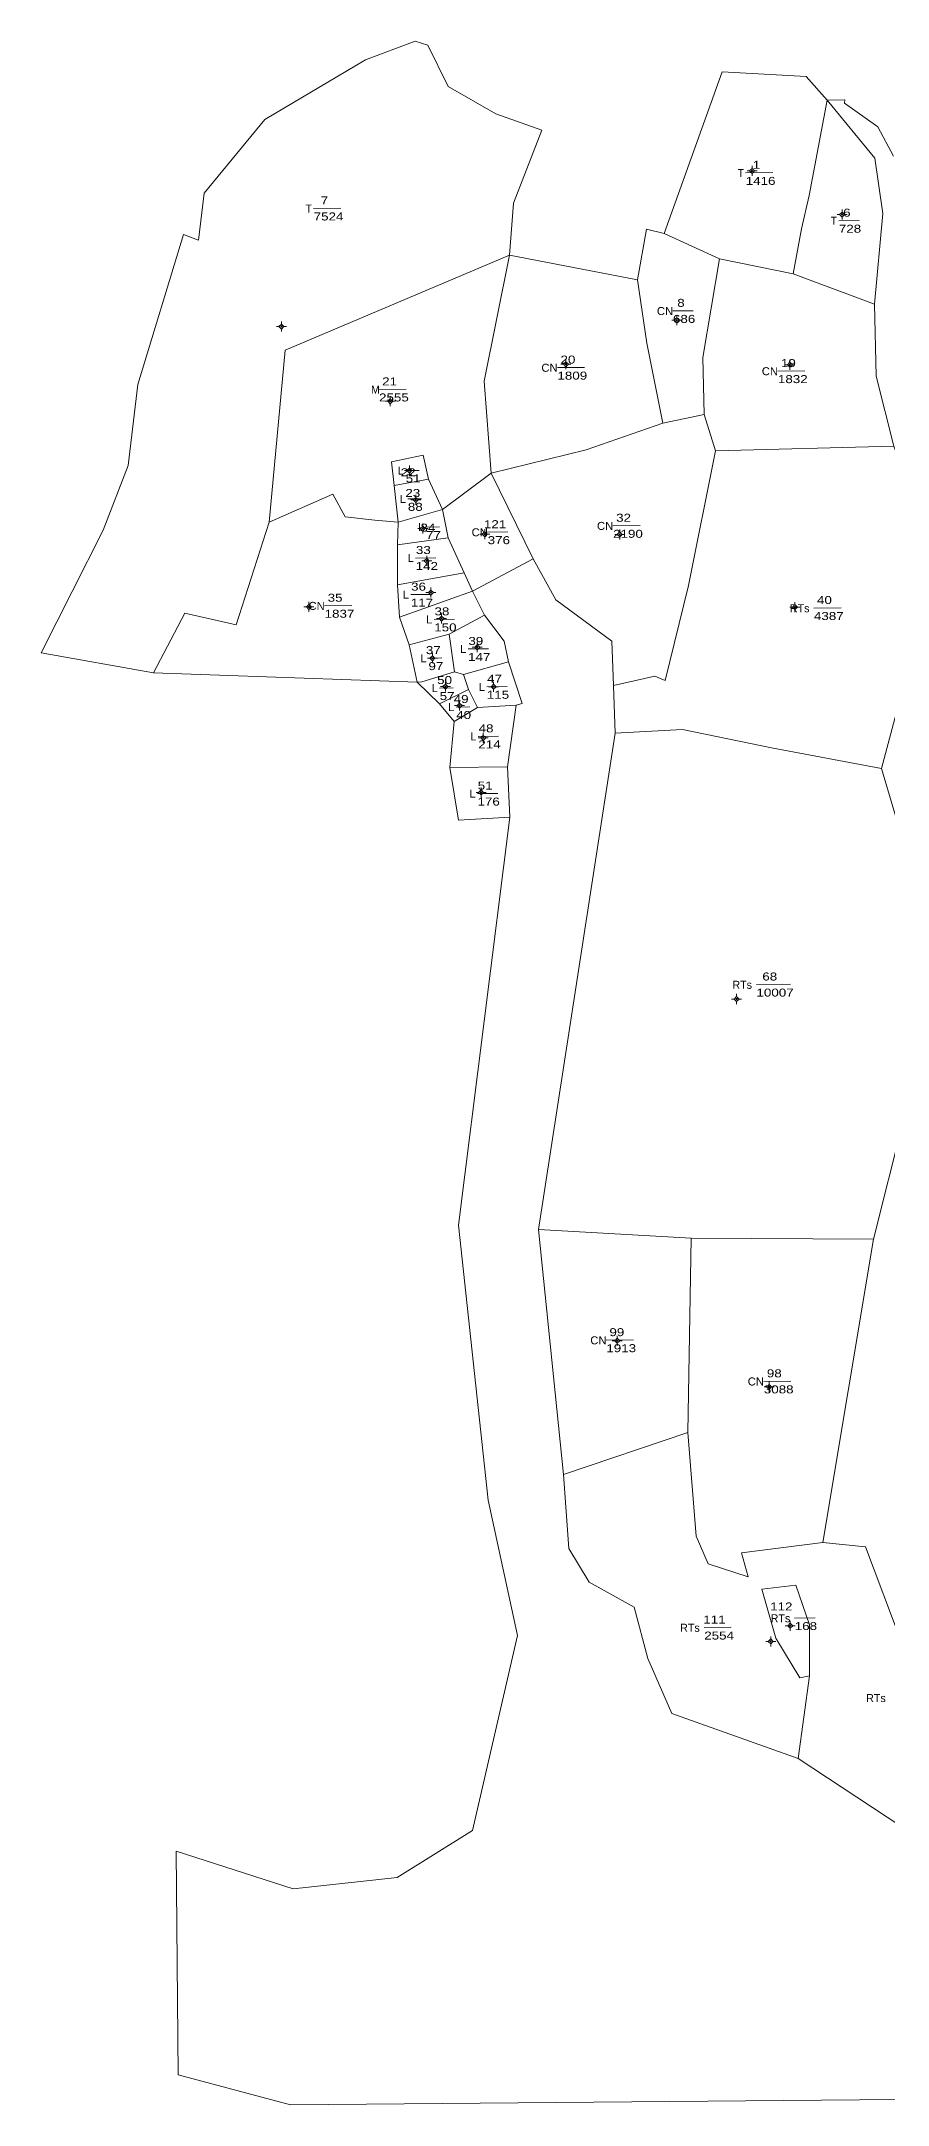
# Model space of a CAD drawing. Header units: metres. Extents: x 550534 to 551092, y 1838491 to 1839010.
# Drawn here: x 550534 to 550746, y 1838491 to 1839007 of the extents above; entities that cross this region are included whole.
import ezdxf

# ---------------------------------------------------------------- set-up
doc = ezdxf.new("R2010")
doc.units = ezdxf.units.M
doc.header["$LTSCALE"] = 0.8
for name, color, linetype, lineweight in [('10', 7, 'Continuous', 13), ('11', 7, 'Continuous', 13), ('13', 7, 'Continuous', 13)]:
    doc.layers.add(name, color=color, linetype=linetype, lineweight=lineweight)
doc.layers.add('15', color=7, linetype='Continuous')

msp = doc.modelspace()

# ---------------------------------------------------------------- hatches: boundary and pattern name
at = {"layer": '11'}
for points in [[(550711.9699, 1838974.4133, 1), (550711.6699, 1838974.4133, 1)], [(550734.4911, 1838963.5197, 1), (550734.1911, 1838963.5197, 1)], [(550594.3725, 1838935.5368, 1), (550594.0725, 1838935.5368, 1)], [(550693.1427, 1838937.0899, 1), (550692.8427, 1838937.0899, 1)], [(550665.4686, 1838926.0888, 1), (550665.1686, 1838926.0888, 1)], [(550721.4367, 1838925.9691, 1), (550721.1367, 1838925.9691, 1)], [(550621.5504, 1838916.8703, 1), (550621.2504, 1838916.8703, 1)], [(550626.3645, 1838899.5318, 1), (550626.0645, 1838899.5318, 1)], [(550627.9059, 1838892.1921, 1), (550627.6059, 1838892.1921, 1)], [(550629.6768, 1838885.043, 1), (550629.3768, 1838885.043, 1)], [(550645.176, 1838883.6068, 1), (550644.876, 1838883.6068, 1)], [(550678.9058, 1838883.5554, 1), (550678.6058, 1838883.5554, 1)], [(550630.6893, 1838876.9511, 1), (550630.3893, 1838876.9511, 1)], [(550631.7052, 1838869.0419, 1), (550631.4052, 1838869.0419, 1)], [(550601.2103, 1838865.4388, 1), (550600.9103, 1838865.4388, 1)], [(550634.3763, 1838862.5505, 1), (550634.0763, 1838862.5505, 1)], [(550722.6703, 1838865.4161, 1), (550722.3703, 1838865.4161, 1)], [(550632.1085, 1838852.6193, 1), (550631.8085, 1838852.6193, 1)], [(550643.2899, 1838855.3888, 1), (550642.9899, 1838855.3888, 1)], [(550635.3419, 1838845.5252, 1), (550635.0419, 1838845.5252, 1)], [(550647.3676, 1838845.51, 1), (550647.0676, 1838845.51, 1)], [(550638.8673, 1838840.7995, 1), (550638.5673, 1838840.7995, 1)], [(550644.8113, 1838832.716, 1), (550644.5113, 1838832.716, 1)], [(550644.2587, 1838819.0924, 1), (550643.9587, 1838819.0924, 1)], [(550708.1268, 1838767.4645, 1), (550707.8268, 1838767.4645, 1)], [(550678.2876, 1838682.0616, 1), (550677.9876, 1838682.0616, 1)], [(550716.2266, 1838670.4932, 1), (550715.9266, 1838670.4932, 1)], [(550721.5292, 1838610.8311, 1), (550721.2292, 1838610.8311, 1)], [(550716.6406, 1838606.9032, 1), (550716.3406, 1838606.9032, 1)]]:
    msp.add_hatch(color=256, dxfattribs=at).paths.add_polyline_path(points)

# ---------------------------------------------------------------- linework, layer by layer
at = {"layer": '10'}
for p, q in [((550689.87, 1838958.75), (550703.71, 1838952.49)), ((550651.24, 1838953.35), (550683.22, 1838947.2)), ((550703.71, 1838952.49), (550722.08, 1838948.73)), ((550722.08, 1838948.73), (550742.46, 1838941.15)), ((550689.52, 1838911.41), (550699.87, 1838913.54)), ((550699.87, 1838913.54), (550702.7, 1838904.43)), ((550702.7, 1838904.43), (550747.25, 1838905.63)), ((550622.38, 1838895.78), (550630.99, 1838897.4)), ((550630.99, 1838897.4), (550634.43, 1838889.83)), ((550634.43, 1838889.83), (550646.62, 1838898.9)), ((550646.62, 1838898.9), (550657.13, 1838877.47)), ((550622.38, 1838895.78), (550623.39, 1838886.61)), ((550623.39, 1838886.61), (550634.43, 1838889.83)), ((550634.43, 1838889.83), (550635.92, 1838882.76)), ((550623.24, 1838881), (550623.39, 1838886.61)), ((550623.24, 1838881), (550635.92, 1838882.76)), ((550635.92, 1838882.76), (550639.84, 1838873.95)), ((550623.24, 1838881), (550623.26, 1838871)), ((550641.99, 1838869.36), (550657.13, 1838877.47)), ((550623.26, 1838871), (550639.84, 1838873.95)), ((550639.84, 1838873.95), (550641.99, 1838869.36)), ((550623.26, 1838871), (550623.75, 1838862.86)), ((550623.75, 1838862.86), (550641.99, 1838869.36)), ((550641.99, 1838869.36), (550644.98, 1838863.36)), ((550623.75, 1838862.86), (550626.14, 1838856.01)), ((550636.17, 1838858.67), (550644.98, 1838863.36)), ((550626.14, 1838856.01), (550636.17, 1838858.67)), ((550626.14, 1838856.01), (550628.1, 1838846.66)), ((550636.17, 1838858.67), (550637.49, 1838849.19)), ((550639.73, 1838848.53), (550650.93, 1838851.76)), ((550562.22, 1838848.99), (550628.1, 1838846.66)), ((550628.1, 1838846.66), (550633.71, 1838841.2)), ((550637.49, 1838849.19), (550639.73, 1838848.53)), ((550639.73, 1838848.53), (550640.94, 1838844.79)), ((550677.19, 1838845.85), (550677.58, 1838833.89)), ((550633.71, 1838841.2), (550640.94, 1838844.79)), ((550633.71, 1838841.2), (550637.38, 1838836.78)), ((550640.94, 1838844.79), (550643.25, 1838840.34)), ((550643.25, 1838840.34), (550652.84, 1838840.92)), ((550650.75, 1838825.45), (550652.84, 1838840.92)), ((550636.26, 1838825.3), (550637.38, 1838836.78)), ((550637.38, 1838836.78), (550643.25, 1838840.34)), ((550658.45, 1838709.84), (550677.58, 1838833.89)), ((550636.26, 1838825.3), (550650.75, 1838825.45)), ((550650.75, 1838825.45), (550651.27, 1838812.94)), ((550742.2, 1838707.42), (550749.6, 1838736.92)), ((550658.45, 1838709.84), (550696.58, 1838707.68)), ((550658.45, 1838709.84), (550664.7, 1838648.59)), ((550695.82, 1838659.13), (550696.58, 1838707.68)), ((550696.58, 1838707.68), (550742.2, 1838707.42)), ((550729.55, 1838631.65), (550742.2, 1838707.42)), ((550664.7, 1838648.59), (550695.82, 1838659.13)), ((550723.33, 1838577.62), (550726.18, 1838598.26)), ((550723.33, 1838577.62), (550759.32, 1838553.9))]:
    msp.add_line(p, q, dxfattribs=at)
for points in [[(550562.22, 1838848.99), (550534.19, 1838854), (550549.64, 1838884.65), (550555.93, 1838900.79), (550558.33, 1838921.04), (550569.73, 1838958.57), (550573.45, 1838957.14), (550574.94, 1838968.85), (550590.08, 1838987.29), (550615.21, 1839002.22), (550627.64, 1839006.83), (550630.81, 1839005.84), (550635.9, 1838995.54), (550647.81, 1838988.71), (550659.31, 1838984.58), (550652.21, 1838966.33), (550651.24, 1838953.35)], [(550689.87, 1838958.75), (550704.37, 1838999.19), (550725.38, 1838998.03), (550730.57, 1838992.15)], [(550722.08, 1838948.73), (550724.19, 1838959.91), (550726.09, 1838968.27), (550730.57, 1838992.15)], [(550730.57, 1838992.15), (550735.03, 1838992.19), (550734.95, 1838991.4), (550743.28, 1838985.45), (550747.22, 1838978.11)], [(550730.57, 1838992.15), (550742.52, 1838977.62), (550744.52, 1838963.75), (550742.46, 1838941.15)], [(550683.22, 1838947.2), (550685.43, 1838959.86), (550689.87, 1838958.75)], [(550591.11, 1838886.65), (550595.14, 1838929.64), (550651.24, 1838953.35)], [(550646.62, 1838898.9), (550644.84, 1838921.88), (550651.24, 1838953.35)], [(550699.87, 1838913.54), (550699.55, 1838927.81), (550703.71, 1838952.49)], [(550683.22, 1838947.2), (550685.5, 1838931.38), (550689.52, 1838911.41)], [(550742.46, 1838941.15), (550742.81, 1838923.11), (550747.25, 1838905.63)], [(550646.62, 1838898.9), (550670.39, 1838904.75), (550689.52, 1838911.41)], [(550622.38, 1838895.78), (550621.73, 1838901.73), (550629.67, 1838903.36), (550630.99, 1838897.4)], [(550677.19, 1838845.85), (550687.52, 1838848.12), (550690.09, 1838847.04), (550695.92, 1838870.78), (550702.7, 1838904.43)], [(550747.25, 1838905.63), (550753.13, 1838890.06), (550755.18, 1838881.11), (550753.77, 1838860.98), (550744.22, 1838825.05)], [(550591.11, 1838886.65), (550607.07, 1838893.63), (550610.12, 1838887.97), (550617.59, 1838887.1), (550623.39, 1838886.61)], [(550562.22, 1838848.99), (550570.09, 1838863.88), (550582.92, 1838860.95), (550591.11, 1838886.65)], [(550657.13, 1838877.47), (550662.82, 1838867.21), (550676.82, 1838856.9), (550677.19, 1838845.85)], [(550644.98, 1838863.36), (550649.9, 1838856.89), (550650.93, 1838851.76)], [(550650.93, 1838851.76), (550654.4, 1838841.33), (550652.84, 1838840.92)], [(550628.1, 1838846.66), (550629.34, 1838846.74), (550637.49, 1838849.19)], [(550677.58, 1838833.89), (550694.43, 1838834.81), (550717.14, 1838830.15), (550744.22, 1838825.05)], [(550636.26, 1838825.3), (550638.44, 1838812.19), (550651.27, 1838812.94)], [(550744.22, 1838825.05), (550751.75, 1838799.52), (550754.67, 1838785.89), (550750.88, 1838779.05)], [(550651.27, 1838812.94), (550638.5, 1838710.97), (550645.89, 1838642.16), (550653.23, 1838608.34), (550641.93, 1838559.65), (550623.17, 1838547.88), (550597.14, 1838545.06), (550567.91, 1838554.5), (550568.4, 1838498.59), (550596.49, 1838491.1), (550937.72, 1838494.09)], [(550695.82, 1838659.13), (550697.86, 1838633.22), (550700.83, 1838626.26), (550710.89, 1838623.05), (550709.16, 1838629.05), (550729.55, 1838631.65)], [(550664.7, 1838648.59), (550666.06, 1838630.11), (550671.1, 1838621.7), (550682.37, 1838615.43), (550685.82, 1838602.63), (550691.82, 1838588.9), (550723.33, 1838577.62)], [(550729.55, 1838631.65), (550740.18, 1838630.53), (550749.08, 1838606.87)]]:
    msp.add_lwpolyline(points, dxfattribs=at)
msp.add_lwpolyline([(550726.18, 1838598.26), (550723.79, 1838597.83), (550717.8, 1838607.75), (550714.28, 1838619.96), (550722.77, 1838620.93), (550726.21, 1838611.03)], close=True, dxfattribs=at)
at = {"layer": '11'}
for p, q in [((550711.82, 1838975.66), (550711.82, 1838975.04)), ((550711.2, 1838974.41), (550710.57, 1838974.41)), ((550711.82, 1838973.79), (550711.82, 1838973.16)), ((550713.07, 1838974.41), (550712.45, 1838974.41)), ((550734.34, 1838964.77), (550734.34, 1838964.14)), ((550733.72, 1838963.52), (550733.09, 1838963.52)), ((550734.34, 1838962.89), (550734.34, 1838962.27)), ((550735.59, 1838963.52), (550734.97, 1838963.52)), ((550593.6, 1838935.54), (550592.97, 1838935.54)), ((550594.22, 1838936.79), (550594.22, 1838936.16)), ((550594.22, 1838934.91), (550594.22, 1838934.29)), ((550595.47, 1838935.54), (550594.85, 1838935.54)), ((550692.37, 1838937.09), (550691.74, 1838937.09)), ((550692.99, 1838938.34), (550692.99, 1838937.71)), ((550692.99, 1838936.46), (550692.99, 1838935.84)), ((550694.24, 1838937.09), (550693.62, 1838937.09)), ((550664.69, 1838926.09), (550664.07, 1838926.09)), ((550665.32, 1838927.34), (550665.32, 1838926.71)), ((550665.32, 1838925.46), (550665.32, 1838924.84)), ((550666.57, 1838926.09), (550665.94, 1838926.09)), ((550720.66, 1838925.97), (550720.04, 1838925.97)), ((550721.29, 1838927.22), (550721.29, 1838926.59)), ((550721.29, 1838925.34), (550721.29, 1838924.72)), ((550722.54, 1838925.97), (550721.91, 1838925.97)), ((550621.4, 1838918.12), (550621.4, 1838917.5)), ((550620.78, 1838916.87), (550620.15, 1838916.87)), ((550621.4, 1838916.25), (550621.4, 1838915.62)), ((550622.65, 1838916.87), (550622.03, 1838916.87)), ((550625.59, 1838899.53), (550624.96, 1838899.53)), ((550626.21, 1838900.78), (550626.21, 1838900.16)), ((550626.21, 1838898.91), (550626.21, 1838898.28)), ((550627.46, 1838899.53), (550626.84, 1838899.53)), ((550627.13, 1838892.19), (550626.51, 1838892.19)), ((550627.76, 1838893.44), (550627.76, 1838892.82)), ((550629.01, 1838892.19), (550628.38, 1838892.19)), ((550627.76, 1838891.57), (550627.76, 1838890.94)), ((550628.9, 1838885.04), (550628.28, 1838885.04)), ((550629.53, 1838886.29), (550629.53, 1838885.67)), ((550629.53, 1838884.42), (550629.53, 1838883.79)), ((550630.78, 1838885.04), (550630.15, 1838885.04)), ((550644.4, 1838883.61), (550643.78, 1838883.61)), ((550645.03, 1838884.86), (550645.03, 1838884.23)), ((550645.03, 1838882.98), (550645.03, 1838882.36)), ((550646.28, 1838883.61), (550645.65, 1838883.61)), ((550678.13, 1838883.56), (550677.51, 1838883.56)), ((550678.76, 1838884.81), (550678.76, 1838884.18)), ((550678.76, 1838882.93), (550678.76, 1838882.31)), ((550680.01, 1838883.56), (550679.38, 1838883.56)), ((550629.91, 1838876.95), (550629.29, 1838876.95)), ((550630.54, 1838878.2), (550630.54, 1838877.58)), ((550631.79, 1838876.95), (550631.16, 1838876.95)), ((550630.54, 1838876.33), (550630.54, 1838875.7)), ((550601.06, 1838866.69), (550601.06, 1838866.06)), ((550630.93, 1838869.04), (550630.31, 1838869.04)), ((550631.56, 1838870.29), (550631.56, 1838869.67)), ((550631.56, 1838868.42), (550631.56, 1838867.79)), ((550632.81, 1838869.04), (550632.18, 1838869.04)), ((550722.52, 1838866.67), (550722.52, 1838866.04)), ((550600.44, 1838865.44), (550599.81, 1838865.44)), ((550601.06, 1838864.81), (550601.06, 1838864.19)), ((550602.31, 1838865.44), (550601.69, 1838865.44)), ((550633.6, 1838862.55), (550632.98, 1838862.55)), ((550634.23, 1838863.8), (550634.23, 1838863.18)), ((550634.23, 1838861.93), (550634.23, 1838861.3)), ((550635.48, 1838862.55), (550634.85, 1838862.55)), ((550721.9, 1838865.42), (550721.27, 1838865.42)), ((550722.52, 1838864.79), (550722.52, 1838864.17)), ((550723.77, 1838865.42), (550723.15, 1838865.42)), ((550643.14, 1838856.64), (550643.14, 1838856.01)), ((550631.33, 1838852.62), (550630.71, 1838852.62)), ((550631.96, 1838853.87), (550631.96, 1838853.24)), ((550631.96, 1838851.99), (550631.96, 1838851.37)), ((550633.21, 1838852.62), (550632.58, 1838852.62)), ((550642.52, 1838855.39), (550641.89, 1838855.39)), ((550643.14, 1838854.76), (550643.14, 1838854.14)), ((550644.39, 1838855.39), (550643.77, 1838855.39)), ((550635.19, 1838846.78), (550635.19, 1838846.15)), ((550647.22, 1838846.76), (550647.22, 1838846.13)), ((550634.57, 1838845.53), (550633.94, 1838845.53)), ((550635.19, 1838844.9), (550635.19, 1838844.28)), ((550636.44, 1838845.53), (550635.82, 1838845.53)), ((550638.09, 1838840.8), (550637.47, 1838840.8)), ((550638.72, 1838842.05), (550638.72, 1838841.42)), ((550639.97, 1838840.8), (550639.34, 1838840.8)), ((550646.59, 1838845.51), (550645.97, 1838845.51)), ((550647.22, 1838844.88), (550647.22, 1838844.26)), ((550648.47, 1838845.51), (550647.84, 1838845.51)), ((550638.72, 1838840.17), (550638.72, 1838839.55)), ((550644.04, 1838832.72), (550643.41, 1838832.72)), ((550644.66, 1838833.97), (550644.66, 1838833.34)), ((550644.66, 1838832.09), (550644.66, 1838831.47)), ((550645.91, 1838832.72), (550645.29, 1838832.72)), ((550644.11, 1838820.34), (550644.11, 1838819.72)), ((550643.48, 1838819.09), (550642.86, 1838819.09)), ((550644.11, 1838818.47), (550644.11, 1838817.84)), ((550645.36, 1838819.09), (550644.73, 1838819.09)), ((550707.98, 1838768.71), (550707.98, 1838768.09)), ((550707.35, 1838767.46), (550706.73, 1838767.46)), ((550707.98, 1838766.84), (550707.98, 1838766.21)), ((550709.23, 1838767.46), (550708.6, 1838767.46)), ((550677.51, 1838682.06), (550676.89, 1838682.06)), ((550678.14, 1838683.31), (550678.14, 1838682.69)), ((550678.14, 1838681.44), (550678.14, 1838680.81)), ((550679.39, 1838682.06), (550678.76, 1838682.06)), ((550715.45, 1838670.49), (550714.83, 1838670.49)), ((550716.08, 1838671.74), (550716.08, 1838671.12)), ((550717.33, 1838670.49), (550716.7, 1838670.49)), ((550716.08, 1838669.87), (550716.08, 1838669.24)), ((550720.75, 1838610.83), (550720.13, 1838610.83)), ((550721.38, 1838612.08), (550721.38, 1838611.46)), ((550721.38, 1838610.21), (550721.38, 1838609.58)), ((550722.63, 1838610.83), (550722, 1838610.83)), ((550715.87, 1838606.9), (550715.24, 1838606.9)), ((550716.49, 1838608.15), (550716.49, 1838607.53)), ((550716.49, 1838606.28), (550716.49, 1838605.65)), ((550717.74, 1838606.9), (550717.12, 1838606.9))]:
    msp.add_line(p, q, dxfattribs=at)
for points in [[(550711.82, 1838975.04), (550711.2, 1838974.41), (550711.82, 1838973.79), (550712.45, 1838974.41)], [(550734.34, 1838964.14), (550733.72, 1838963.52), (550734.34, 1838962.89), (550734.97, 1838963.52)], [(550594.22, 1838936.16), (550593.6, 1838935.54), (550594.22, 1838934.91), (550594.85, 1838935.54)], [(550692.99, 1838937.71), (550692.37, 1838937.09), (550692.99, 1838936.46), (550693.62, 1838937.09)], [(550665.32, 1838926.71), (550664.69, 1838926.09), (550665.32, 1838925.46), (550665.94, 1838926.09)], [(550721.29, 1838926.59), (550720.66, 1838925.97), (550721.29, 1838925.34), (550721.91, 1838925.97)], [(550621.4, 1838917.5), (550620.78, 1838916.87), (550621.4, 1838916.25), (550622.03, 1838916.87)], [(550626.21, 1838900.16), (550625.59, 1838899.53), (550626.21, 1838898.91), (550626.84, 1838899.53)], [(550627.76, 1838892.82), (550627.13, 1838892.19), (550627.76, 1838891.57), (550628.38, 1838892.19)], [(550629.53, 1838885.67), (550628.9, 1838885.04), (550629.53, 1838884.42), (550630.15, 1838885.04)], [(550645.03, 1838884.23), (550644.4, 1838883.61), (550645.03, 1838882.98), (550645.65, 1838883.61)], [(550678.76, 1838884.18), (550678.13, 1838883.56), (550678.76, 1838882.93), (550679.38, 1838883.56)], [(550630.54, 1838877.58), (550629.91, 1838876.95), (550630.54, 1838876.33), (550631.16, 1838876.95)], [(550631.56, 1838869.67), (550630.93, 1838869.04), (550631.56, 1838868.42), (550632.18, 1838869.04)], [(550601.06, 1838866.06), (550600.44, 1838865.44), (550601.06, 1838864.81), (550601.69, 1838865.44)], [(550634.23, 1838863.18), (550633.6, 1838862.55), (550634.23, 1838861.93), (550634.85, 1838862.55)], [(550722.52, 1838866.04), (550721.9, 1838865.42), (550722.52, 1838864.79), (550723.15, 1838865.42)], [(550643.14, 1838856.01), (550642.52, 1838855.39), (550643.14, 1838854.76), (550643.77, 1838855.39)], [(550631.96, 1838853.24), (550631.33, 1838852.62), (550631.96, 1838851.99), (550632.58, 1838852.62)], [(550635.19, 1838846.15), (550634.57, 1838845.53), (550635.19, 1838844.9), (550635.82, 1838845.53)], [(550647.22, 1838846.13), (550646.59, 1838845.51), (550647.22, 1838844.88), (550647.84, 1838845.51)], [(550638.72, 1838841.42), (550638.09, 1838840.8), (550638.72, 1838840.17), (550639.34, 1838840.8)], [(550644.66, 1838833.34), (550644.04, 1838832.72), (550644.66, 1838832.09), (550645.29, 1838832.72)], [(550644.11, 1838819.72), (550643.48, 1838819.09), (550644.11, 1838818.47), (550644.73, 1838819.09)], [(550707.98, 1838768.09), (550707.35, 1838767.46), (550707.98, 1838766.84), (550708.6, 1838767.46)], [(550678.14, 1838682.69), (550677.51, 1838682.06), (550678.14, 1838681.44), (550678.76, 1838682.06)], [(550716.08, 1838671.12), (550715.45, 1838670.49), (550716.08, 1838669.87), (550716.7, 1838670.49)], [(550721.38, 1838611.46), (550720.75, 1838610.83), (550721.38, 1838610.21), (550722, 1838610.83)], [(550716.49, 1838607.53), (550715.87, 1838606.9), (550716.49, 1838606.28), (550717.12, 1838606.9)]]:
    msp.add_lwpolyline(points, close=True, dxfattribs=at)
for centre in [(550711.8199, 1838974.4133), (550734.3411, 1838963.5197), (550594.2225, 1838935.5368), (550692.9927, 1838937.0899), (550665.3186, 1838926.0888), (550721.2867, 1838925.9691), (550621.4004, 1838916.8703), (550626.2145, 1838899.5318), (550627.7559, 1838892.1921), (550629.5268, 1838885.043), (550645.026, 1838883.6068), (550678.7558, 1838883.5554), (550630.5393, 1838876.9511), (550631.5552, 1838869.0419), (550601.0603, 1838865.4388), (550634.2263, 1838862.5505), (550722.5203, 1838865.4161), (550631.9585, 1838852.6193), (550643.1399, 1838855.3888), (550635.1919, 1838845.5252), (550647.2176, 1838845.51), (550638.7173, 1838840.7995), (550644.6613, 1838832.716), (550644.1087, 1838819.0924), (550707.9768, 1838767.4645), (550678.1376, 1838682.0616), (550716.0766, 1838670.4932), (550721.3792, 1838610.8311), (550716.4906, 1838606.9032)]:
    msp.add_circle(centre, 0.15, dxfattribs=at)
at = {"layer": '13'}
for p, q in [((550710.22, 1838973.93), (550717.02, 1838973.99)), ((550602.24, 1838965.04), (550609.04, 1838965.1)), ((550733.5, 1838961.98), (550738.6, 1838962.02)), ((550692.04, 1838939.44), (550697.13, 1838939.48)), ((550663.17, 1838925.26), (550669.96, 1838925.32)), ((550718.26, 1838924.39), (550725.06, 1838924.45)), ((550618.59, 1838919.81), (550625.38, 1838919.87)), ((550625.23, 1838899.56), (550628.63, 1838899.59)), ((550625.78, 1838892.47), (550629.18, 1838892.5)), ((550630.32, 1838885.42), (550633.72, 1838885.45)), ((550645.73, 1838884.14), (550650.83, 1838884.18)), ((550677.07, 1838885.73), (550683.87, 1838885.79)), ((550627.73, 1838877.68), (550632.83, 1838877.73)), ((550626.52, 1838868.52), (550631.62, 1838868.57)), ((550604.97, 1838865.75), (550611.77, 1838865.81)), ((550632.37, 1838862.34), (550637.47, 1838862.38)), ((550727.27, 1838865.18), (550734.06, 1838865.23)), ((550630.92, 1838852.66), (550634.32, 1838852.69)), ((550640.84, 1838854.94), (550645.94, 1838854.99)), ((550633.73, 1838845.18), (550637.13, 1838845.21)), ((550645.52, 1838845.5), (550650.62, 1838845.54)), ((550637.86, 1838840.44), (550641.26, 1838840.47)), ((550643.4, 1838833.1), (550648.5, 1838833.14)), ((550643.18, 1838818.8), (550648.28, 1838818.85)), ((550712.9, 1838771.06), (550721.4, 1838771.14)), ((550675.39, 1838682.19), (550682.19, 1838682.25)), ((550714.74, 1838671.89), (550721.54, 1838671.95)), ((550699.85, 1838610.36), (550706.65, 1838610.42)), ((550722.47, 1838612.74), (550727.57, 1838612.78))]:
    msp.add_line(p, q, dxfattribs=at)

# ---------------------------------------------------------------- texts
for s, width, p in [('T', 0.95, (550708.23, 1838972.91)), ('1416', 1.25, (550710.25, 1838970.93)), ('T', 0.95, (550600.25, 1838964.02)), ('7524', 1.25, (550602.27, 1838962.04)), ('T', 0.95, (550731.51, 1838960.96)), ('728', 1.25, (550733.52, 1838958.98)), ('CN', 1.05, (550688.05, 1838938.4)), ('686', 1.25, (550692.06, 1838936.44)), ('CN', 1.05, (550659.18, 1838924.23)), ('1809', 1.25, (550663.19, 1838922.26)), ('CN', 1.05, (550714.27, 1838923.36)), ('1832', 1.25, (550718.29, 1838921.39)), ('2555', 1.25, (550618.61, 1838916.81)), ('L', 1.05, (550623.24, 1838898.55)), ('51', 1.25, (550625.26, 1838896.57)), ('L', 1.05, (550623.79, 1838891.45)), ('88', 1.25, (550625.81, 1838889.47)), ('L', 1.05, (550628.33, 1838884.41)), ('77', 1.25, (550630.35, 1838882.42)), ('CN', 1.05, (550641.74, 1838883.1)), ('376', 1.25, (550645.76, 1838881.14)), ('CN', 1.05, (550673.08, 1838884.7)), ('2190', 1.25, (550677.1, 1838882.73)), ('L', 1.05, (550625.74, 1838876.67)), ('142', 1.25, (550627.76, 1838874.68)), ('CN', 1.05, (550600.98, 1838864.71)), ('L', 1.05, (550624.53, 1838867.51)), ('117', 1.25, (550626.55, 1838865.52)), ('1837', 1.25, (550605, 1838862.75)), ('L', 1.05, (550630.38, 1838861.32)), ('150', 1.25, (550632.4, 1838859.34)), ('4387', 1.25, (550727.29, 1838862.18)), ('L', 1.05, (550628.93, 1838851.64)), ('97', 1.25, (550630.95, 1838849.66)), ('L', 1.05, (550638.85, 1838853.93)), ('147', 1.25, (550640.86, 1838851.94)), ('L', 1.05, (550631.74, 1838844.17)), ('L', 1.05, (550643.53, 1838844.48)), ('57', 1.25, (550633.76, 1838842.18)), ('L', 1.05, (550635.87, 1838839.42)), ('115', 1.25, (550645.54, 1838842.5)), ('40', 1.25, (550637.89, 1838837.44)), ('L', 1.05, (550641.41, 1838832.08)), ('214', 1.25, (550643.42, 1838830.1)), ('L', 1.05, (550641.19, 1838817.78)), ('176', 1.25, (550643.21, 1838815.8)), ('10007', 1.25, (550712.93, 1838768.06)), ('CN', 1.05, (550671.4, 1838681.15)), ('1913', 1.25, (550675.41, 1838679.19)), ('CN', 1.05, (550710.75, 1838670.86)), ('3088', 1.25, (550714.77, 1838668.89)), ('2554', 1.25, (550699.88, 1838607.36)), ('168', 1.25, (550722.5, 1838609.74))]:
    msp.add_text(s, height=2, dxfattribs=dict(at, width=width)).set_placement(p)
for s, p in [('M', (550616.59, 1838918.79)), ('RTs', (550721.28, 1838864.12)), ('RTs', (550706.91, 1838770.01)), ('RTs', (550716.48, 1838611.68)), ('RTs', (550693.86, 1838609.31)), ('RTs', (550740.34, 1838591.74))]:
    msp.add_text(s, height=2, dxfattribs=at).set_placement(p)
at = {"layer": '15', "width": 1.25}
for s, p in [('1', (550712.01, 1838974.95)), ('7', (550604.03, 1838966.05)), ('6', (550734.59, 1838962.99)), ('8', (550693.13, 1838940.45)), ('20', (550663.96, 1838926.27)), ('19', (550719.05, 1838925.4)), ('21', (550619.38, 1838920.82)), ('22', (550624.03, 1838898.11)), ('23', (550625.18, 1838892.92)), ('121', (550644.82, 1838885.13)), ('32', (550677.86, 1838886.74)), ('34', (550628.96, 1838884.25)), ('33', (550627.82, 1838878.68)), ('36', (550626.61, 1838869.52)), ('35', (550605.76, 1838866.75)), ('40', (550728.06, 1838866.18)), ('38', (550632.47, 1838863.34)), ('39', (550640.93, 1838855.94)), ('37', (550630.31, 1838853.65)), ('50', (550633.13, 1838846.18)), ('47', (550645.61, 1838846.5)), ('49', (550637.26, 1838841.43)), ('48', (550643.49, 1838834.1)), ('51', (550643.27, 1838819.8)), ('68', (550714.39, 1838772.08)), ('99', (550676.18, 1838683.19)), ('98', (550715.53, 1838672.9)), ('112', (550716.35, 1838614.63)), ('111', (550699.64, 1838611.36))]:
    msp.add_text(s, height=2, dxfattribs=at).set_placement(p)

doc.saveas('drawing.dxf')
